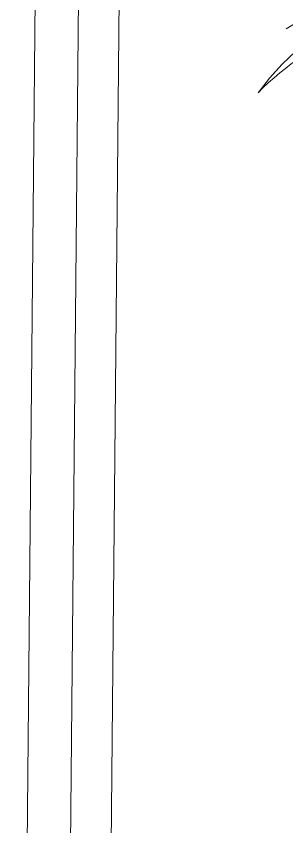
# Model space of a CAD drawing. Header units: centimetres. Extents: x 5488 to 20269, y -31398 to -19684.
# Drawn here: x 11202.2 to 11234.1, y -24180.8 to -24085.3 of the extents above; entities that cross this region are included whole.
import ezdxf

# ---------------------------------------------------------------- set-up
doc = ezdxf.new("R2010")
doc.units = ezdxf.units.CM
for name, color, linetype, lineweight in [('xxx_Auto_Duvar_Duvar Gorunus 01', 253, 'Continuous', 15), ('xxx_Auto_Kaplama_Ahşap Tarama', 16, 'Continuous', 5), ('xxx_Auto_Tefris_Tefris', 32, 'Continuous', 15)]:
    doc.layers.add(name, color=color, linetype=linetype, lineweight=lineweight)
doc.layers.add('xxx_Auto_LANDSCAPE', color=7, linetype='Continuous', lineweight=0, true_color=0x496639)

# ---------------------------------------------------------------- blocks, each defined once
blk = doc.blocks.new('palm_plan')
at = {"color": 0}
for centre, radius, start, end in [((21.4, -93.79), 56.24, 157.0121, 187.045), ((54.53, -75.84), 85, 177.2951, 209.1957), ((62.27, -86.14), 87.67, 176.4689, 200.8209)]:
    blk.add_arc(centre, radius, start, end, dxfattribs=at)
blk = doc.blocks.new('A$C21533CF2')
at = {"layer": 'xxx_Auto_LANDSCAPE', "xscale": -0.364783083416274, "yscale": 0.364783083416274, "zscale": 0.3647830834162722, "rotation": 328.9633282841189}
blk.add_blockref('palm_plan', (59.413, 57.228), dxfattribs=at)

msp = doc.modelspace()

# ---------------------------------------------------------------- linework, layer by layer
at = {"layer": 'xxx_Auto_Duvar_Duvar Gorunus 01'}
msp.add_line((11215.633, -22940.259), (11198.874, -24660.962), dxfattribs=at)
for points in [[(12707.242, -24688.534), (11204.222, -24655.779), (11222.741, -22681.404)], [(12707.347, -24683.759), (11209.044, -24651.107), (11227.518, -22681.394)]]:
    msp.add_lwpolyline(points, dxfattribs=at)

# ---------------------------------------------------------------- next in the draw order: block references
at = {"layer": 'xxx_Auto_Tefris_Tefris', "linetype": 'ByBlock', "xscale": -1.017866091454594, "yscale": 1.017866091454594, "zscale": 1.017866091454596, "rotation": 263.6633441428334}
msp.add_blockref('A$C21533CF2', (11208.805, -24136.459), dxfattribs=at)

# ---------------------------------------------------------------- next in the draw order: hatches: boundary and pattern name
at = {"layer": 'xxx_Auto_Kaplama_Ahşap Tarama'}
h = msp.add_hatch(dxfattribs=at)
h.set_pattern_fill('AR-CONC', color=256, scale=0.5)
h.set_pattern_definition([(50, (809.53, -3617.59), (91.09233, -7.96954), [9.525, -104.775]), (355, (809.53, -3617.59), (-17.6217, 95.52842), [7.62, -83.8203]), (100.45144, (817.12, -3618.255), (73.47062, 87.55888), [8.095, -89.04512]), (46.1842, (809.53, -3592.19), (135.5395, -21.02116), [14.2875, -157.1625]), (96.63556, (820.83, -3593.94), (118.70207, 123.71306), [12.1425, -133.5678]), (351.18415, (809.53, -3592.19), (118.70207, 123.71306), [11.43, -125.72987]), (21, (822.23, -3598.54), (75.8072, -51.1326), [9.525, -104.775]), (326, (822.23, -3598.54), (30.901, 92.09398), [7.62, -83.82]), (71.45144, (828.55, -3602.8), (106.7082, 40.96138), [8.095, -89.04497]), (37.5, (809.53, -3617.59), (1.5443, 42.27752), [0, -82.804, 0, -85.09, 0, -84.1375]), (7.5, (809.53, -3617.59), (33.40983, 50.09029), [0, -48.514, 0, -80.899, 0, -32.0675]), (327.5, (781.21, -3617.59), (67.795298, -2.864372), [0, -31.75, 0, -99.06, 0, -131.445]), (317.5, (768.51, -3617.59), (74.06459, 12.71325), [0, -41.275, 0, -65.786, 0, -93.345])])
edge = h.paths.add_edge_path()
edge.add_line((9312.934, -27555.319), (9330.626, -27555.319))
edge.add_arc((9330.626, -27548.319), 7, 270, 349.55924)
edge.add_arc((-12655703.852, 2009176.564), 12827763.879, 350.8642093147, 350.8644691226)
edge.add_line((9346.746, -27492.157), (9332.45, -27492.157))
edge.add_line((9332.45, -27492.157), (9332.449, -27061.102))
edge.add_line((9332.449, -27061.102), (9346.746, -27061.102))
edge.add_arc((-12660642.429, -2064524.007), 12832765.905, 9.1355309233, 9.1357906395)
edge.add_arc((9330.626, -27004.939), 7, 10.44076, 90)
edge.add_line((9330.626, -26997.939), (9312.934, -26997.939))
edge.add_arc((9312.934, -27004.939), 7, 90, 170.48641)
edge.add_arc((10864.464, -27276.629), 1582.138, 170.069442, 189.930558)
edge.add_arc((9312.934, -27548.319), 7, 189.51359, 270)

doc.saveas('drawing.dxf')
